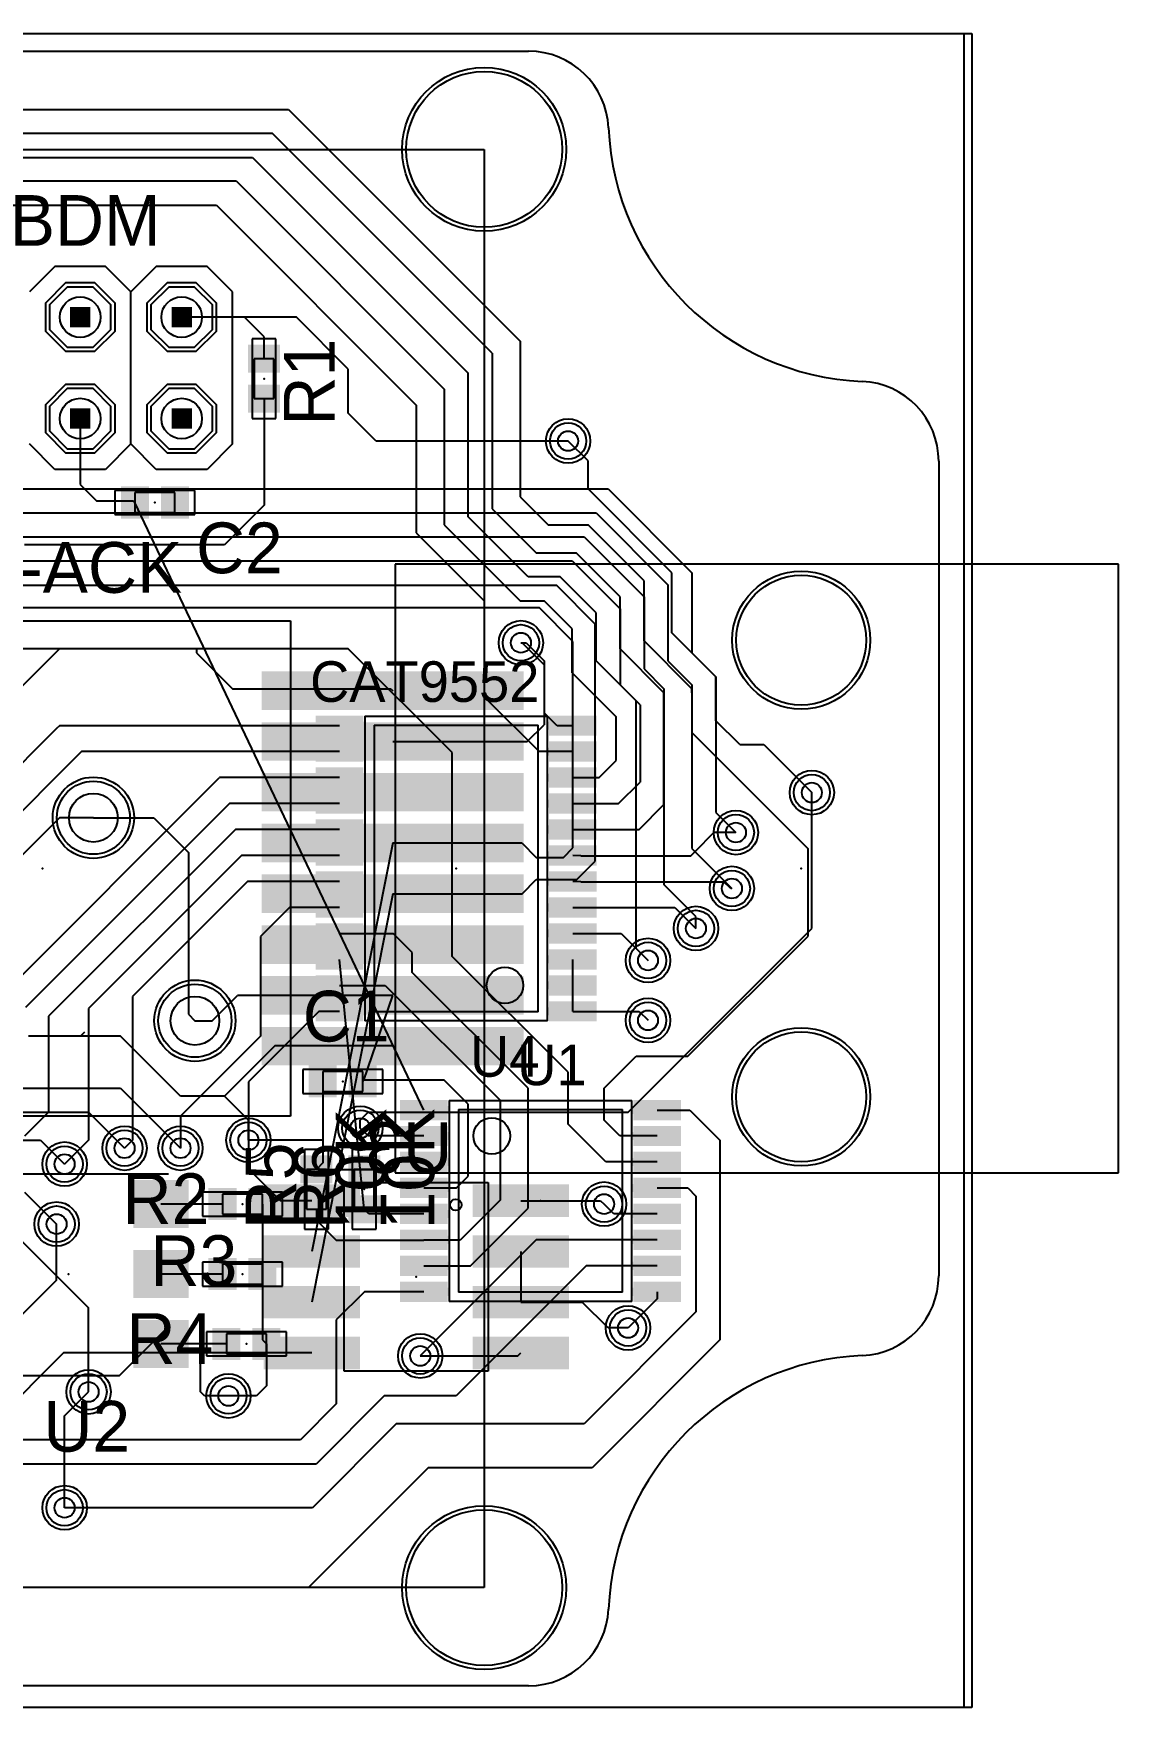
# Model space of a CAD drawing. Extents: x -32.4 to 32.4, y -21 to 20.9.
# Drawn here: x 5.22 to 32.38, y -21 to 20.9 of the extents above; entities that cross this region are included whole.
import ezdxf
from ezdxf.enums import TextEntityAlignment as Align

# ---------------------------------------------------------------- set-up
doc = ezdxf.new("R2010")
doc.units = 0
for name, color, linetype in [('1', 22, 'CONTINUOUS'), ('16', 175, 'CONTINUOUS'), ('17', 82, 'CONTINUOUS'), ('18', 82, 'CONTINUOUS'), ('19', 53, 'CONTINUOUS'), ('20', 7, 'CONTINUOUS'), ('21', 253, 'CONTINUOUS'), ('22', 253, 'CONTINUOUS'), ('23', 7, 'CONTINUOUS'), ('24', 7, 'CONTINUOUS'), ('25', 253, 'CONTINUOUS'), ('26', 253, 'CONTINUOUS'), ('27', 253, 'CONTINUOUS'), ('29', 7, 'CONTINUOUS'), ('30', 253, 'CONTINUOUS'), ('31', 253, 'CONTINUOUS'), ('32', 253, 'CONTINUOUS'), ('39', 22, 'CONTINUOUS'), ('40', 175, 'CONTINUOUS'), ('44', 253, 'CONTINUOUS'), ('51', 253, 'CONTINUOUS'), ('52', 253, 'CONTINUOUS')]:
    doc.layers.add(name, color=color, linetype=linetype)

# ---------------------------------------------------------------- blocks, each defined once
blk = doc.blocks.new('RECT')
blk.add_solid([(-0.5, -0.5), (0.5, -0.5), (-0.5, 0.5), (0.5, 0.5)])
blk = doc.blocks.new('OCTAGONP')
blk.add_lwpolyline([(-0.5, -0.2071), (-0.5, 0.2071), (-0.2071, 0.5), (0.2071, 0.5), (0.5, 0.2071), (0.5, -0.2071), (0.2071, -0.5), (-0.2071, -0.5)], close=True)
blk = doc.blocks.new('ROUNDP')
blk.add_circle((0, 0), 0.5)
blk = doc.blocks.new('ROUNDV')
blk.add_circle((0, 0), 0.5)

msp = doc.modelspace()

# ---------------------------------------------------------------- linework, layer by layer
at = {"layer": '1'}
for p, q in [((-28.3, 20.9), (28.7, 20.9)), ((28.7, 20.9), (28.7, -21)), ((-5.8, 19), (11.6, 19)), ((11.6, 19), (17.4, 13.2)), ((11.2, 18.4), (-5.3, 18.4)), ((16.7, 12.9), (11.2, 18.4)), ((-5.1, 17.8), (10.7, 17.8)), ((10.7, 17.8), (16.1, 12.4)), ((-4.79, 17.21), (10.29, 17.21)), ((10.29, 17.21), (15.5, 12)), ((-4.4, 16.6), (9.8, 16.6)), ((9.8, 16.6), (14.8, 11.6)), ((10.5, 13.8), (8.93, 13.8)), ((10.99, 13.31), (10.5, 13.8)), ((10.99, 12.76), (10.99, 13.31)), ((17.4, 13.2), (17.4, 9.3)), ((16.7, 12.9), (16.7, 9)), ((16.1, 8.8), (16.1, 12.4)), ((10.99, 11.76), (10.99, 9.09)), ((15.5, 12), (15.5, 8.6)), ((14.8, 11.6), (14.8, 8.4)), ((6.39, 11.26), (6.39, 9.61)), ((19.1, 10.2), (18.6, 10.7)), ((19.1, 9.5), (19.1, 10.2)), ((6.39, 9.61), (6.8, 9.2)), ((17.4, 9.3), (18.1, 8.6)), ((21.2, 7.4), (19.1, 9.5)), ((6.8, 9.2), (7.72, 9.2)), ((7.72, 9.2), (7.76, 9.16)), ((10.99, 9.09), (10, 8.1)), ((17.6, 7.3), (16.1, 8.8)), ((16.7, 9), (17.8, 7.9)), ((14.8, 8.4), (16.5, 6.7)), ((15.5, 8.6), (17.4, 6.7)), ((18.1, 8.6), (19.1, 8.6)), ((20.5, 7.2), (19.1, 8.6)), ((10, 8.1), (5, 8.1)), ((17.8, 7.9), (18.8, 7.9)), ((19.9, 6.8), (18.8, 7.9)), ((18.4, 7.3), (17.6, 7.3)), ((19.3, 6.4), (18.4, 7.3)), ((20.5, 5.7), (20.5, 7.2)), ((21.2, 5.9), (21.2, 7.4)), ((19.9, 5.5), (19.9, 6.8)), ((16.5, 6.7), (16.5, 4.3)), ((17.4, 6.7), (18, 6.7)), ((18.7, 6), (18, 6.7)), ((19.3, 5.2), (19.3, 6.4)), ((18.7, 4.9), (18.7, 6)), ((22.3, 4.8), (21.2, 5.9)), ((5.87, 5.5), (4.18, 3.81)), ((13.1, 5.5), (5.87, 5.5)), ((15.7, 2.9), (13.1, 5.5)), ((17.42, 5.65), (17.45, 5.65)), ((17.45, 5.65), (18, 5.1)), ((21, 4.4), (19.9, 5.5)), ((21.7, 4.5), (20.5, 5.7)), ((18, 5.1), (18, 3.9)), ((20.4, 4.1), (19.3, 5.2)), ((18.7, 4.9), (19.8, 3.8)), ((22.3, 3.7), (22.3, 4.8)), ((16.5, 4.3), (17.875, 2.925)), ((21, 1.6), (21, 4.4)), ((21.7, 4.4), (21.7, 4.5)), ((21.7, 4.4), (21.7, 3.4)), ((18.325, 3.575), (18, 3.9)), ((19.8, 2.7), (19.8, 3.8)), ((20.4, 4.1), (20.4, 2.16)), ((5.8, 3.5), (3.2, 0.9)), ((5.875, 3.575), (5.8, 3.5)), ((12.8822, 3.575), (5.875, 3.575)), ((18.7178, 3.575), (18.325, 3.575)), ((21.7, 3.4), (24.6, 0.5)), ((22.9, 3.1), (22.3, 3.7)), ((22.9, 3.1), (23.5, 3.1)), ((23.5, 3.1), (24.7, 1.9)), ((6.425, 2.925), (3.8, 0.3)), ((12.8822, 2.925), (6.425, 2.925)), ((15.7, -2.2), (15.7, 2.9)), ((18.7178, 2.925), (17.875, 2.925)), ((19.375, 2.275), (19.8, 2.7)), ((4.4, -3.2), (9.87, 2.27)), ((9.875, 2.275), (9.87, 2.27)), ((12.8822, 2.275), (9.875, 2.275)), ((18.7178, 2.275), (19.375, 2.275)), ((19.865, 1.625), (20.4, 2.16)), ((10.125, 1.625), (5.02, -3.48)), ((12.8822, 1.625), (10.125, 1.625)), ((18.7178, 1.625), (19.865, 1.625)), ((20.375, 0.975), (21, 1.6)), ((10.275, 0.975), (5.6, -3.7)), ((12.8822, 0.975), (10.275, 0.975)), ((18.7178, 0.975), (20.375, 0.975)), ((22.25, 0.9), (21.77, 0.42)), ((22.8, 0.9), (22.25, 0.9)), ((21.67, 0.32), (21.77, 0.42)), ((24.6, 0.5), (24.6, -1.7)), ((10.425, 0.325), (6.6, -3.5)), ((12.8822, 0.325), (10.425, 0.325)), ((18.9228, 0.32), (21.67, 0.32)), ((10.575, -0.325), (7.7, -3.2)), ((12.8822, -0.325), (10.575, -0.325)), ((18.9228, -0.33), (22.53, -0.33)), ((22.67, -0.5), (22.5, -0.33)), ((22.53, -0.33), (22.7, -0.5)), ((22.7, -0.5), (22.67, -0.5)), ((11.625, -0.975), (10.9, -1.7)), ((12.8822, -0.975), (11.625, -0.975)), ((18.7178, -0.975), (21.275, -0.975)), ((21.275, -0.975), (21.8, -1.5)), ((12.8822, -1.625), (14.225, -1.625)), ((14.7, -2.1), (14.225, -1.625)), ((18.7178, -1.625), (19.925, -1.625)), ((19.925, -1.625), (20.025, -1.725)), ((10.9, -1.7), (10.9, -4.2)), ((20.025, -1.725), (20.6, -2.3)), ((21.6, -4.7), (24.6, -1.7)), ((14.7, -2.6), (14.7, -2.1)), ((18.6, -5.1), (15.7, -2.2)), ((18.7178, -2.925), (18.7178, -2.275)), ((12.8822, -2.925), (14.025, -2.925)), ((14.025, -2.925), (16.9, -5.8)), ((17.6, -5.5), (14.7, -2.6)), ((18.7178, -3.575), (18.7178, -2.925)), ((7.7, -3.2), (7.7, -5.2)), ((5.6, -3.7), (5.6, -6.1)), ((6.6, -3.5), (6.6, -6.8)), ((12.365, -3.575), (10.6, -5.34)), ((12.8822, -3.575), (12.365, -3.575)), ((18.7178, -3.575), (20.375, -3.575)), ((20.375, -3.575), (20.6, -3.8)), ((10.9, -4.2), (8.9, -6.2)), ((19.5, -5.5), (20.3, -4.7)), ((20.3, -4.7), (21.6, -4.7)), ((7.7, -5.2), (7.7, -6.5)), ((10.6, -5.34), (10.6, -6.8)), ((12.46, -5.33), (12.46, -6.8)), ((13.49, -5.3), (13.46, -5.33)), ((15.5, -5.3), (13.49, -5.3)), ((16.1, -5.9), (15.5, -5.3)), ((18.6, -6.4), (18.6, -5.1)), ((16.9, -5.8), (16.9, -8.3)), ((17.6, -8.5), (17.6, -5.5)), ((19.5, -6.3), (19.5, -5.5)), ((5.6, -6.1), (5, -6.7)), ((8.9, -6.2), (8.9, -7)), ((16.1, -7.7), (16.1, -5.9)), ((20.8278, -6.045), (21.645, -6.045)), ((21.645, -6.045), (22.4, -6.8)), ((7.7, -6.5), (7.7, -6.8)), ((13.595, -6.695), (13.4, -6.5)), ((14.9922, -6.695), (13.595, -6.695)), ((19.545, -7.345), (18.6, -6.4)), ((19.895, -6.695), (19.5, -6.3)), ((20.8278, -6.695), (19.895, -6.695)), ((6.6, -6.8), (6, -7.4)), ((7.7, -6.8), (7.5, -7)), ((12.46, -6.8), (10.6, -6.8)), ((12.46, -6.8), (12.46, -7.37)), ((22.4, -6.8), (22.4, -11.8)), ((12.46, -7.37), (12.3, -7.53)), ((12.3, -7.53), (13.5, -7.53)), ((13.51, -7.54), (13.5, -7.53)), ((14.02, -7.54), (13.51, -7.54)), ((14.215, -7.345), (14.02, -7.54)), ((14.9922, -7.345), (14.215, -7.345)), ((20.8278, -7.345), (19.545, -7.345)), ((15.805, -7.995), (16.1, -7.7)), ((5, -8.1), (5.8, -8.9)), ((14.9922, -7.995), (15.805, -7.995)), ((16.9, -8.3), (15.905, -9.295)), ((20.8278, -7.995), (21.595, -7.995)), ((21.595, -7.995), (21.8, -8.2)), ((21.8, -8.2), (21.8, -11.1)), ((4, -8.4), (6.6, -11)), ((9.95, -8.4), (8.41, -8.4)), ((10.95, -8.4), (10.95, -10.15)), ((12.3, -8.53), (12.3, -8.8)), ((13.615, -8.645), (13.5, -8.53)), ((14.9922, -8.645), (13.615, -8.645)), ((16.155, -9.945), (17.6, -8.5)), ((19.745, -8.645), (19.5, -8.4)), ((20.8278, -8.645), (19.745, -8.645)), ((12.3, -8.8), (12.8, -9.3)), ((12.8, -9.3), (14.9872, -9.3)), ((17.805, -9.295), (14.9, -12.2)), ((14.9872, -9.3), (14.9922, -9.295)), ((14.9922, -9.295), (15.905, -9.295)), ((20.8278, -9.295), (17.805, -9.295)), ((14.9922, -9.945), (16.155, -9.945)), ((19.055, -9.945), (15.8, -13.2)), ((20.8278, -9.945), (19.055, -9.945)), ((9.95, -10.15), (8.41, -10.15)), ((10.95, -10.15), (10.95, -11.8)), ((13.505, -10.595), (12.8, -11.3)), ((14.9922, -10.595), (13.505, -10.595)), ((20.8278, -10.7722), (20.1, -11.5)), ((20.8278, -10.595), (20.8278, -10.7722)), ((6.6, -13.1), (6.6, -11)), ((12.8, -11.3), (12.8, -13.4)), ((21.8, -11.1), (19, -13.9)), ((10.05, -11.9), (8.41, -11.9)), ((10.95, -11.8), (11.05, -11.9)), ((11.05, -11.9), (11.05, -12.95)), ((22.4, -11.8), (19.2, -15)), ((11.05, -12.95), (10.8, -13.2)), ((10.8, -13.2), (10.1, -13.2)), ((12.8, -13.4), (11.9, -14.3)), ((14, -13.2), (12.3, -14.9)), ((15.8, -13.2), (14, -13.2)), ((14.3, -13.9), (12.2, -16)), ((19, -13.9), (14.3, -13.9)), ((11.9, -14.3), (4.1, -14.3)), ((3.5, -14.9), (12.3, -14.9)), ((15.1, -15), (12.1, -18)), ((19.2, -15), (15.1, -15)), ((12.2, -16), (6, -16)), ((12.1, -18), (-10.5, -18)), ((28.7, -21), (-28.3, -21))]:
    msp.add_line(p, q, dxfattribs=at)
at = {"layer": '16'}
for p, q in [((-28.3, 20.9), (28.5, 20.9)), ((28.5, 20.9), (28.5, -21)), ((11.8, 13.8), (8.93, 13.8)), ((13.1, 12.5), (11.8, 13.8)), ((13.1, 11.4), (13.1, 12.5)), ((13.8, 10.7), (13.1, 11.4)), ((18.6, 10.7), (13.8, 10.7)), ((2.1, 9.5), (19.6, 9.5)), ((19.6, 9.5), (21.7, 7.4)), ((1.8, 8.9), (19.3, 8.9)), ((19.3, 8.9), (21.1, 7.1)), ((1.4, 8.3), (19, 8.3)), ((19, 8.3), (20.5, 6.8)), ((1.1, 7.7), (18.7, 7.7)), ((18.7, 7.7), (19.9, 6.5)), ((21.7, 7.4), (21.7, 5.4)), ((18.3157, 7.0794), (0.3206, 7.0794)), ((19.2794, 6.1157), (18.3157, 7.0794)), ((20.5, 6.8), (20.5, 5)), ((21.1, 7.1), (21.1, 5.2)), ((17.8843, 6.5206), (1.7206, 6.5206)), ((18.7206, 5.6843), (17.8843, 6.5206)), ((19.9, 6.5), (19.9, 4.6)), ((19.2794, 0.1843), (19.2794, 6.1157)), ((9.3, 5.5), (2.8, 5.5)), ((9.3, 5.5), (9.3, 5.4)), ((17.42, 5.65), (17.55, 5.65)), ((17.55, 5.65), (18, 5.2)), ((18.7206, 0.5157), (18.7206, 5.6843)), ((9.3, 5.4), (10.2, 4.5)), ((18, 5.2), (18, 3.6)), ((21.1, 5.2), (21.7, 4.6)), ((21.7, 5.4), (22.3, 4.8)), ((20.5, 5), (21, 4.5)), ((22.3, 4.8), (22.3, 1.4)), ((10.2, 4.5), (14.16, 4.5)), ((14.16, 4.5), (14.21, 4.45)), ((19.9, 4.6), (20.3, 4.2)), ((20.3, -2), (20.3, 4.2)), ((21, 4.5), (21, -0.4)), ((21.7, 4.6), (21.7, 0.5)), ((17.58, 3.18), (18, 3.6)), ((14.21, 3.18), (17.58, 3.18)), ((24.7, -1.5), (24.7, 1.9)), ((5.87, 1.27), (4.7, 0.1)), ((6.72, 1.27), (5.87, 1.27)), ((6.72, 1.27), (8.23, 1.27)), ((8.23, 1.27), (9.1, 0.4)), ((22.3, 1.4), (22.8, 0.9)), ((14.21, 0.64), (17.4394, 0.64)), ((17.4394, 0.64), (17.8, 0.2794)), ((18.4843, 0.2794), (18.7206, 0.5157)), ((21.7, 0.5), (22.7, -0.5)), ((9.1, 0.4), (9.1, -3.65)), ((17.8, 0.2794), (18.4843, 0.2794)), ((18.8157, -0.2794), (19.2794, 0.1843)), ((17.4494, -0.63), (17.8, -0.2794)), ((17.8, -0.2794), (18.8157, -0.2794)), ((21.8, -1.2), (21, -0.4)), ((14.21, -0.63), (17.4494, -0.63)), ((21.8, -1.5), (21.8, -1.2)), ((20.1, -6.1), (24.7, -1.5)), ((20.6, -2.3), (20.3, -2)), ((9.69, -3.81), (10.325, -3.175)), ((14.21, -3.175), (10.325, -3.175)), ((9.1, -3.65), (9.26, -3.81)), ((6.5, -4.1), (6.4, -4.2)), ((9.26, -3.81), (9.69, -3.81)), ((6.4, -4.2), (5.1, -4.2)), ((7.4, -4.2), (6.4, -4.2)), ((8.9, -5.7), (7.4, -4.2)), ((11.26, -4.44), (10, -5.7)), ((14.215, -4.44), (11.26, -4.44)), ((14.215, -4.44), (14.21, -4.445)), ((3.2, -5.5), (7.4, -5.5)), ((7.4, -5.5), (8.9, -7)), ((10, -5.7), (8.9, -5.7)), ((10.6, -6.3), (10, -5.7)), ((3.5, -6.1), (6.5, -6.1)), ((6.5, -6.1), (6.6, -6.1)), ((6.6, -6.1), (7.5, -7)), ((13.4, -6.3), (13.6, -6.1)), ((13.6, -6.1), (20.1, -6.1)), ((10.6, -6.8), (10.6, -6.3)), ((13.4, -6.5), (13.4, -6.3)), ((4.3, -6.8), (5.4, -6.8)), ((5.4, -6.8), (6, -7.4)), ((10.6, -6.8), (10.6, -7.515)), ((10.6, -7.515), (11.4, -8.315)), ((12.1838, -8.315), (11.4, -8.315)), ((17.4162, -8.315), (19.415, -8.315)), ((19.415, -8.315), (19.5, -8.4)), ((5.8, -10.3), (5.8, -8.9)), ((17.4162, -9.585), (17.4162, -10.855)), ((5.8, -10.3), (3.9, -12.2)), ((17.4162, -10.855), (18.955, -10.855)), ((19.6, -11.5), (18.955, -10.855)), ((20.1, -11.5), (19.6, -11.5)), ((5.975, -12.125), (2.2, -15.9)), ((9.4, -12.125), (5.975, -12.125)), ((12.1838, -12.125), (9.4, -12.125)), ((9.4, -13.1), (9.4, -12.125)), ((17.3412, -12.2), (17.4162, -12.125)), ((14.9, -12.2), (17.3412, -12.2)), ((6, -13.7), (6.6, -13.1)), ((9.5, -13.2), (9.4, -13.1)), ((10.1, -13.2), (9.5, -13.2)), ((6, -16), (6, -13.7)), ((28.5, -21), (-28.3, -21))]:
    msp.add_line(p, q, dxfattribs=at)
at = {"layer": '19'}
for p, q in [((-16.5, 18), (16.5, 18)), ((16.5, 18), (16.5, -18)), ((14.9922, -6.045), (7.76, 9.16)), ((14.21, 0.64), (12.1838, -9.585)), ((18.9228, 0.32), (18.7178, 0.325)), ((18.9228, -0.33), (18.7178, -0.325)), ((14.21, -0.63), (12.1838, -10.855)), ((13.5, -8.53), (12.8822, -2.275)), ((13.49, -5.3), (14.21, -3.175)), ((16.5, -18), (-16.5, -18))]:
    msp.add_line(p, q, dxfattribs=at)
at = {"layer": '20'}
for p, q in [((-17.6127, 20.455), (17.6127, 20.455)), ((27.875, 10.1927), (27.875, -10.1927)), ((17.6127, -20.455), (-17.6127, -20.455))]:
    msp.add_line(p, q, dxfattribs=at)
for centre, radius in [((16.5, 18), 1.95), ((24.435, 5.715), 1.625), ((24.435, -5.715), 1.625), ((16.5, -18), 1.95)]:
    msp.add_circle(centre, radius, dxfattribs=at)
for centre, radius, start, end in [((17.6127, 18.455), 2, 2.4226, 90), ((26.24, 18.82), 6.635, 182.4226, 267.5774), ((25.875, 10.1927), 2, 360, 87.5774), ((25.875, -10.1927), 2, 272.4226, 0), ((26.24, -18.82), 6.635, 92.4226, 177.5774), ((17.6127, -18.455), 2, 270, 357.5774)]:
    msp.add_arc(centre, radius, start, end, dxfattribs=at)
at = {"layer": '21'}
for p, q in [((5.755, 15.07), (5.12, 14.435)), ((7.025, 15.07), (5.755, 15.07)), ((7.66, 14.435), (7.025, 15.07)), ((8.295, 15.07), (7.66, 14.435)), ((9.565, 15.07), (8.295, 15.07)), ((10.2, 14.435), (9.565, 15.07)), ((7.66, 10.625), (7.66, 14.435)), ((10.2, 10.625), (10.2, 14.435)), ((5.755, 9.99), (5.12, 10.625)), ((7.66, 10.625), (7.025, 9.99)), ((8.295, 9.99), (7.66, 10.625)), ((10.2, 10.625), (9.565, 9.99)), ((7.025, 9.99), (5.755, 9.99)), ((9.565, 9.99), (8.295, 9.99)), ((-0.75, 6.2), (11.65, 6.2)), ((11.65, 6.2), (11.65, -6.2)), ((13.5172, 3.8146), (18.0828, 3.8146)), ((13.5172, 3.8146), (13.5172, -3.8146)), ((18.0828, -3.8146), (18.0828, 3.8146)), ((13.7458, 3.586), (17.8542, 3.586)), ((13.7458, 3.586), (13.7458, -3.586)), ((17.8542, -3.586), (17.8542, 3.586)), ((17.8542, -3.586), (13.7458, -3.586)), ((18.0828, -3.8146), (13.5172, -3.8146)), ((15.6272, -5.8054), (15.6272, -10.8346)), ((15.6272, -5.8054), (20.1928, -5.8054)), ((20.1928, -10.8346), (20.1928, -5.8054)), ((11.65, -6.2), (-0.75, -6.2)), ((15.8558, -6.034), (15.8558, -10.606)), ((15.8558, -6.034), (19.9642, -6.034)), ((19.9642, -10.606), (19.9642, -6.034)), ((8.6, -7.65), (3.6, -7.65)), ((20.1928, -10.8346), (15.6272, -10.8346)), ((19.9642, -10.606), (15.8558, -10.606)), ((7.37, -12.69), (8.64, -11.42)), ((3.56, -12.69), (7.37, -12.69))]:
    msp.add_line(p, q, dxfattribs=at)
for centre in [(17.0192, -2.9256), (16.6908, -6.6944)]:
    msp.add_circle(centre, 0.4572, dxfattribs=at)
at = {"layer": '22'}
for p, q in [((14.275, 7.62), (14.275, -7.62)), ((32.375, 7.62), (14.275, 7.62)), ((32.375, -7.62), (32.375, 7.62)), ((12.997, -7.858), (16.603, -7.858)), ((14.275, -7.62), (32.375, -7.62)), ((16.603, -12.582), (12.997, -12.582))]:
    msp.add_line(p, q, dxfattribs=at)
msp.add_circle((15.7906, -8.4166), 0.1436, dxfattribs=at)
at = {"layer": '23'}
for p in [(10.99, 12.26), (8.26, 9.16), (5.45, 0), (15.8, 0), (12.96, -5.33), (12.3, -8.03), (13.5, -8.03), (17.91, -8.32), (10.45, -8.4), (6.1, -10.15), (10.45, -10.15), (10.55, -11.9)]:
    msp.add_point(p, dxfattribs=at)
at = {"layer": '24'}
for p in [(24.435, 0), (14.8, -10.22)]:
    msp.add_point(p, dxfattribs=at)
at = {"layer": '29'}
for centre, radius in [((16.5, 18), 2.0516), ((24.435, 5.715), 1.7266), ((24.435, -5.715), 1.7266), ((16.5, -18), 2.0516)]:
    msp.add_circle(centre, radius, dxfattribs=at)
at = {"layer": '30'}
for centre, radius in [((16.5, 18), 2.0516), ((24.435, 5.715), 1.7266), ((24.435, -5.715), 1.7266), ((16.5, -18), 2.0516)]:
    msp.add_circle(centre, radius, dxfattribs=at)
at = {"layer": '39'}
for p, q in [((11.29, 13.26), (10.69, 13.26)), ((10.69, 13.26), (10.69, 11.26)), ((11.29, 11.26), (11.29, 13.26)), ((10.69, 11.26), (11.29, 11.26)), ((9.26, 9.46), (7.26, 9.46)), ((7.26, 9.46), (7.26, 8.86)), ((9.26, 8.86), (9.26, 9.46)), ((7.26, 8.86), (9.26, 8.86)), ((11.96, -5.03), (11.96, -5.63)), ((13.96, -5.03), (11.96, -5.03)), ((13.96, -5.63), (13.96, -5.03)), ((11.96, -5.63), (13.96, -5.63)), ((12.6, -7.03), (12, -7.03)), ((12, -7.03), (12, -9.03)), ((12.6, -9.03), (12.6, -7.03)), ((13.8, -7.03), (13.2, -7.03)), ((13.2, -7.03), (13.2, -9.03)), ((13.8, -9.03), (13.8, -7.03)), ((9.45, -8.1), (9.45, -8.7)), ((11.45, -8.1), (9.45, -8.1)), ((11.45, -8.7), (11.45, -8.1)), ((9.45, -8.7), (11.45, -8.7)), ((12, -9.03), (12.6, -9.03)), ((13.2, -9.03), (13.8, -9.03)), ((9.45, -9.85), (9.45, -10.45)), ((11.45, -9.85), (9.45, -9.85)), ((11.45, -10.45), (11.45, -9.85)), ((9.45, -10.45), (11.45, -10.45)), ((9.55, -11.6), (9.55, -12.2)), ((11.55, -11.6), (9.55, -11.6)), ((11.55, -12.2), (11.55, -11.6)), ((9.55, -12.2), (11.55, -12.2))]:
    msp.add_line(p, q, dxfattribs=at)
at = {"layer": '40'}
for p, q in [((32.375, 7.62), (14.275, 7.62)), ((14.275, 7.62), (14.275, -7.62)), ((32.375, -7.62), (32.375, 7.62)), ((14.275, -7.62), (32.375, -7.62))]:
    msp.add_line(p, q, dxfattribs=at)
at = {"layer": '44'}
for centre, radius in [((6.39, 13.8), 0.508), ((8.93, 13.8), 0.508), ((6.39, 11.26), 0.508), ((8.93, 11.26), 0.508), ((18.6, 10.7), 0.25), ((17.42, 5.65), 0.25), ((24.7, 1.9), 0.25), ((6.72, 1.27), 0.61), ((22.8, 0.9), 0.25), ((22.7, -0.5), 0.25), ((21.8, -1.5), 0.25), ((20.6, -2.3), 0.25), ((9.26, -3.81), 0.61), ((20.6, -3.8), 0.25), ((13.4, -6.5), 0.25), ((10.6, -6.8), 0.25), ((7.5, -7), 0.25), ((8.9, -7), 0.25), ((6, -7.4), 0.25), ((19.5, -8.4), 0.25), ((5.8, -8.9), 0.25), ((20.1, -11.5), 0.25), ((14.9, -12.2), 0.25), ((6.6, -13.1), 0.25), ((10.1, -13.2), 0.25), ((6, -16), 0.25)]:
    msp.add_circle(centre, radius, dxfattribs=at)
at = {"layer": '51'}
for p, q in [((11.24, 12.76), (10.74, 12.76)), ((10.74, 12.76), (10.74, 11.76)), ((11.24, 12.76), (11.19, 12.76)), ((11.24, 11.76), (11.24, 12.76)), ((10.74, 11.76), (11.24, 11.76)), ((8.76, 9.41), (7.76, 9.41)), ((7.76, 9.41), (7.76, 8.91)), ((8.76, 8.91), (8.76, 9.41)), ((7.76, 8.91), (8.76, 8.91)), ((8.76, 8.91), (8.76, 8.96)), ((12.46, -5.08), (12.46, -5.58)), ((13.46, -5.08), (12.46, -5.08)), ((12.46, -5.08), (12.46, -5.13)), ((13.46, -5.58), (13.46, -5.08)), ((12.46, -5.58), (13.46, -5.58)), ((12.55, -7.53), (12.05, -7.53)), ((12.05, -7.53), (12.05, -8.53)), ((12.55, -8.53), (12.55, -7.53)), ((13.75, -7.53), (13.25, -7.53)), ((13.25, -7.53), (13.25, -8.53)), ((13.75, -8.53), (13.75, -7.53)), ((9.95, -8.15), (9.95, -8.65)), ((10.95, -8.15), (9.95, -8.15)), ((9.95, -8.15), (9.95, -8.2)), ((10.95, -8.65), (10.95, -8.15)), ((9.95, -8.65), (10.95, -8.65)), ((12.05, -8.53), (12.55, -8.53)), ((12.05, -8.53), (12.1, -8.53)), ((13.25, -8.53), (13.75, -8.53)), ((13.25, -8.53), (13.3, -8.53)), ((9.95, -9.9), (9.95, -10.4)), ((10.95, -9.9), (9.95, -9.9)), ((9.95, -9.9), (9.95, -9.95)), ((10.95, -10.4), (10.95, -9.9)), ((9.95, -10.4), (10.95, -10.4)), ((10.05, -11.65), (10.05, -12.15)), ((11.05, -11.65), (10.05, -11.65)), ((10.05, -11.65), (10.05, -11.7)), ((11.05, -12.15), (11.05, -11.65)), ((10.05, -12.15), (11.05, -12.15))]:
    msp.add_line(p, q, dxfattribs=at)
at = {"layer": '52'}
for p, q in [((12.997, -12.582), (12.997, -7.858)), ((16.603, -7.858), (16.603, -12.582))]:
    msp.add_line(p, q, dxfattribs=at)

# ---------------------------------------------------------------- block references
at = {"layer": '1'}
for p, xscale, yscale, rotation in [((10.99, 12.76), 0.5, 0.6, 270), ((10.99, 11.76), 0.5, 0.6, 270), ((7.76, 9.16), 0.5, 0.6, 180), ((8.76, 9.16), 0.5, 0.6, 180), ((12.8822, 3.575), 0.3048, 0.9906, 90), ((18.7178, 3.575), 0.3048, 0.9906, 90), ((12.8822, 2.925), 0.3048, 0.9906, 90), ((18.7178, 2.925), 0.3048, 0.9906, 90), ((12.8822, 2.275), 0.3048, 0.9906, 90), ((18.7178, 2.275), 0.3048, 0.9906, 90), ((12.8822, 1.625), 0.3048, 0.9906, 90), ((18.7178, 1.625), 0.3048, 0.9906, 90), ((12.8822, 0.975), 0.3048, 0.9906, 90), ((18.7178, 0.975), 0.3048, 0.9906, 90), ((12.8822, 0.325), 0.3048, 0.9906, 90), ((18.7178, 0.325), 0.3048, 0.9906, 90), ((12.8822, -0.325), 0.3048, 0.9906, 90), ((18.7178, -0.325), 0.3048, 0.9906, 90), ((12.8822, -0.975), 0.3048, 0.9906, 90), ((18.7178, -0.975), 0.3048, 0.9906, 90), ((12.8822, -1.625), 0.3048, 0.9906, 90), ((18.7178, -1.625), 0.3048, 0.9906, 90), ((12.8822, -2.275), 0.3048, 0.9906, 90), ((18.7178, -2.275), 0.3048, 0.9906, 90), ((12.8822, -2.925), 0.3048, 0.9906, 90), ((18.7178, -2.925), 0.3048, 0.9906, 90), ((12.8822, -3.575), 0.3048, 0.9906, 90), ((18.7178, -3.575), 0.3048, 0.9906, 90), ((14.9922, -6.045), 0.3048, 0.9906, 270), ((20.8278, -6.045), 0.3048, 0.9906, 270), ((14.9922, -6.695), 0.3048, 0.9906, 270), ((20.8278, -6.695), 0.3048, 0.9906, 270), ((12.3, -7.53), 0.5, 0.6, 90), ((13.5, -7.53), 0.5, 0.6, 90), ((14.9922, -7.345), 0.3048, 0.9906, 270), ((20.8278, -7.345), 0.3048, 0.9906, 270), ((14.9922, -7.995), 0.3048, 0.9906, 270), ((20.8278, -7.995), 0.3048, 0.9906, 270), ((12.3, -8.53), 0.5, 0.6, 90), ((13.5, -8.53), 0.5, 0.6, 90), ((14.9922, -8.645), 0.3048, 0.9906, 270), ((20.8278, -8.645), 0.3048, 0.9906, 270), ((14.9922, -9.295), 0.3048, 0.9906, 270), ((20.8278, -9.295), 0.3048, 0.9906, 270), ((14.9922, -9.945), 0.3048, 0.9906, 270), ((20.8278, -9.945), 0.3048, 0.9906, 270), ((14.9922, -10.595), 0.3048, 0.9906, 270), ((20.8278, -10.595), 0.3048, 0.9906, 270)]:
    msp.add_blockref('RECT', p, dxfattribs=dict(at, xscale=xscale, yscale=yscale, rotation=rotation))
at = {"layer": '1', "xscale": 0.5, "yscale": 0.6}
for p in [(12.46, -5.33), (13.46, -5.33), (9.95, -8.4), (10.95, -8.4), (9.95, -10.15), (10.95, -10.15), (10.05, -11.9), (11.05, -11.9)]:
    msp.add_blockref('RECT', p, dxfattribs=at)
at = {"layer": '1', "xscale": 1.18, "rotation": 180}
for p in [(8.41, -8.4), (8.41, -10.15), (8.41, -11.9)]:
    msp.add_blockref('RECT', p, dxfattribs=at)
at = {"layer": '16'}
for p, xscale, yscale, rotation in [((14.21, 4.45), 6.35, 0.76, 180), ((14.21, 3.18), 6.35, 0.76, 180), ((14.21, 1.91), 6.35, 0.76, 180), ((14.21, 0.64), 6.35, 0.76, 180), ((14.21, -0.63), 6.35, 0.76, 180), ((14.21, -1.905), 6.35, 0.76, 180), ((14.21, -3.175), 6.35, 0.76, 180), ((14.21, -4.445), 6.35, 0.76, 180), ((12.1838, -8.315), 0.6096, 2.2098, 270), ((17.4162, -8.315), 0.6096, 2.2098, 270), ((12.1838, -9.585), 0.6096, 2.2098, 270), ((17.4162, -9.585), 0.6096, 2.2098, 270), ((12.1838, -10.855), 0.6096, 2.2098, 270), ((17.4162, -10.855), 0.6096, 2.2098, 270), ((12.1838, -12.125), 0.6096, 2.2098, 270), ((17.4162, -12.125), 0.6096, 2.2098, 270)]:
    msp.add_blockref('RECT', p, dxfattribs=dict(at, xscale=xscale, yscale=yscale, rotation=rotation))
at = {"layer": '17', "xscale": 1.524, "yscale": 1.524, "rotation": 180}
for p in [(6.39, 13.8), (6.39, 13.8), (8.93, 13.8), (8.93, 13.8), (6.39, 11.26), (6.39, 11.26), (8.93, 11.26), (8.93, 11.26)]:
    msp.add_blockref('OCTAGONP', p, dxfattribs=at)
at = {"layer": '17', "xscale": 1.83, "yscale": 1.83}
for p in [(6.72, 1.27), (6.72, 1.27), (9.26, -3.81), (9.26, -3.81)]:
    msp.add_blockref('ROUNDP', p, dxfattribs=at)
at = {"layer": '18', "xscale": 0.9064, "yscale": 0.9064}
for p in [(18.6, 10.7), (18.6, 10.7), (17.42, 5.65), (17.42, 5.65), (24.7, 1.9), (24.7, 1.9), (22.8, 0.9), (22.8, 0.9), (22.7, -0.5), (22.7, -0.5), (21.8, -1.5), (21.8, -1.5), (20.6, -2.3), (20.6, -2.3), (20.6, -3.8), (20.6, -3.8), (13.4, -6.5), (13.4, -6.5), (7.5, -7), (7.5, -7), (8.9, -7), (8.9, -7), (10.6, -6.8), (10.6, -6.8), (6, -7.4), (6, -7.4), (19.5, -8.4), (19.5, -8.4), (5.8, -8.9), (5.8, -8.9), (20.1, -11.5), (20.1, -11.5), (14.9, -12.2), (14.9, -12.2), (6.6, -13.1), (6.6, -13.1), (10.1, -13.2), (10.1, -13.2), (6, -16), (6, -16)]:
    msp.add_blockref('ROUNDV', p, dxfattribs=at)
at = {"layer": '29'}
for name, p, xscale, yscale, rotation in [('OCTAGONP', (6.39, 13.8), 1.7272, 1.7272, 180), ('OCTAGONP', (8.93, 13.8), 1.7272, 1.7272, 180), ('RECT', (10.99, 12.76), 0.7032, 0.8032, 270), ('OCTAGONP', (6.39, 11.26), 1.7272, 1.7272, 180), ('OCTAGONP', (8.93, 11.26), 1.7272, 1.7272, 180), ('RECT', (10.99, 11.76), 0.7032, 0.8032, 270), ('RECT', (7.76, 9.16), 0.7032, 0.8032, 180), ('RECT', (8.76, 9.16), 0.7032, 0.8032, 180), ('RECT', (12.8822, 3.575), 0.508, 1.1938, 90), ('RECT', (18.7178, 3.575), 0.508, 1.1938, 90), ('RECT', (12.8822, 2.925), 0.508, 1.1938, 90), ('RECT', (18.7178, 2.925), 0.508, 1.1938, 90), ('RECT', (12.8822, 2.275), 0.508, 1.1938, 90), ('RECT', (18.7178, 2.275), 0.508, 1.1938, 90), ('RECT', (12.8822, 1.625), 0.508, 1.1938, 90), ('RECT', (18.7178, 1.625), 0.508, 1.1938, 90), ('RECT', (12.8822, 0.975), 0.508, 1.1938, 90), ('RECT', (18.7178, 0.975), 0.508, 1.1938, 90), ('RECT', (12.8822, 0.325), 0.508, 1.1938, 90), ('RECT', (18.7178, 0.325), 0.508, 1.1938, 90), ('RECT', (12.8822, -0.325), 0.508, 1.1938, 90), ('RECT', (18.7178, -0.325), 0.508, 1.1938, 90), ('RECT', (12.8822, -0.975), 0.508, 1.1938, 90), ('RECT', (18.7178, -0.975), 0.508, 1.1938, 90), ('RECT', (12.8822, -1.625), 0.508, 1.1938, 90), ('RECT', (18.7178, -1.625), 0.508, 1.1938, 90), ('RECT', (12.8822, -2.275), 0.508, 1.1938, 90), ('RECT', (18.7178, -2.275), 0.508, 1.1938, 90), ('RECT', (12.8822, -2.925), 0.508, 1.1938, 90), ('RECT', (18.7178, -2.925), 0.508, 1.1938, 90), ('RECT', (12.8822, -3.575), 0.508, 1.1938, 90), ('RECT', (18.7178, -3.575), 0.508, 1.1938, 90), ('RECT', (14.9922, -6.045), 0.508, 1.1938, 270), ('RECT', (20.8278, -6.045), 0.508, 1.1938, 270), ('RECT', (14.9922, -6.695), 0.508, 1.1938, 270), ('RECT', (20.8278, -6.695), 0.508, 1.1938, 270), ('RECT', (14.9922, -7.345), 0.508, 1.1938, 270), ('RECT', (20.8278, -7.345), 0.508, 1.1938, 270), ('RECT', (12.3, -7.53), 0.7032, 0.8032, 90), ('RECT', (13.5, -7.53), 0.7032, 0.8032, 90), ('RECT', (8.41, -8.4), 1.3832, 1.2032, 180), ('RECT', (14.9922, -7.995), 0.508, 1.1938, 270), ('RECT', (20.8278, -7.995), 0.508, 1.1938, 270), ('RECT', (12.3, -8.53), 0.7032, 0.8032, 90), ('RECT', (13.5, -8.53), 0.7032, 0.8032, 90), ('RECT', (14.9922, -8.645), 0.508, 1.1938, 270), ('RECT', (20.8278, -8.645), 0.508, 1.1938, 270), ('RECT', (14.9922, -9.295), 0.508, 1.1938, 270), ('RECT', (20.8278, -9.295), 0.508, 1.1938, 270), ('RECT', (8.41, -10.15), 1.3832, 1.2032, 180), ('RECT', (14.9922, -9.945), 0.508, 1.1938, 270), ('RECT', (20.8278, -9.945), 0.508, 1.1938, 270), ('RECT', (14.9922, -10.595), 0.508, 1.1938, 270), ('RECT', (20.8278, -10.595), 0.508, 1.1938, 270), ('RECT', (8.41, -11.9), 1.3832, 1.2032, 180)]:
    msp.add_blockref(name, p, dxfattribs=dict(at, xscale=xscale, yscale=yscale, rotation=rotation))
for name, p, xscale, yscale in [('ROUNDV', (18.6, 10.7), 1.1096, 1.1096), ('ROUNDV', (17.42, 5.65), 1.1096, 1.1096), ('ROUNDP', (6.72, 1.27), 2.0332, 2.0332), ('ROUNDV', (24.7, 1.9), 1.1096, 1.1096), ('ROUNDV', (22.8, 0.9), 1.1096, 1.1096), ('ROUNDV', (22.7, -0.5), 1.1096, 1.1096), ('ROUNDV', (21.8, -1.5), 1.1096, 1.1096), ('ROUNDV', (20.6, -2.3), 1.1096, 1.1096), ('ROUNDP', (9.26, -3.81), 2.0332, 2.0332), ('ROUNDV', (20.6, -3.8), 1.1096, 1.1096), ('RECT', (12.46, -5.33), 0.7032, 0.8032), ('RECT', (13.46, -5.33), 0.7032, 0.8032), ('ROUNDV', (10.6, -6.8), 1.1096, 1.1096), ('ROUNDV', (13.4, -6.5), 1.1096, 1.1096), ('ROUNDV', (7.5, -7), 1.1096, 1.1096), ('ROUNDV', (8.9, -7), 1.1096, 1.1096), ('ROUNDV', (6, -7.4), 1.1096, 1.1096), ('ROUNDV', (19.5, -8.4), 1.1096, 1.1096), ('ROUNDV', (5.8, -8.9), 1.1096, 1.1096), ('RECT', (9.95, -8.4), 0.7032, 0.8032), ('RECT', (10.95, -8.4), 0.7032, 0.8032), ('RECT', (9.95, -10.15), 0.7032, 0.8032), ('RECT', (10.95, -10.15), 0.7032, 0.8032), ('ROUNDV', (20.1, -11.5), 1.1096, 1.1096), ('RECT', (10.05, -11.9), 0.7032, 0.8032), ('RECT', (11.05, -11.9), 0.7032, 0.8032), ('ROUNDV', (14.9, -12.2), 1.1096, 1.1096), ('ROUNDV', (6.6, -13.1), 1.1096, 1.1096), ('ROUNDV', (10.1, -13.2), 1.1096, 1.1096), ('ROUNDV', (6, -16), 1.1096, 1.1096)]:
    msp.add_blockref(name, p, dxfattribs=dict(at, xscale=xscale, yscale=yscale))
at = {"layer": '30'}
for name, p, xscale, yscale, rotation in [('OCTAGONP', (6.39, 13.8), 1.7272, 1.7272, 180), ('OCTAGONP', (8.93, 13.8), 1.7272, 1.7272, 180), ('OCTAGONP', (6.39, 11.26), 1.7272, 1.7272, 180), ('OCTAGONP', (8.93, 11.26), 1.7272, 1.7272, 180), ('RECT', (14.21, 4.45), 6.5532, 0.9632, 180), ('RECT', (14.21, 3.18), 6.5532, 0.9632, 180), ('RECT', (14.21, 1.91), 6.5532, 0.9632, 180), ('RECT', (14.21, 0.64), 6.5532, 0.9632, 180), ('RECT', (14.21, -0.63), 6.5532, 0.9632, 180), ('RECT', (14.21, -1.905), 6.5532, 0.9632, 180), ('RECT', (14.21, -3.175), 6.5532, 0.9632, 180), ('RECT', (14.21, -4.445), 6.5532, 0.9632, 180), ('RECT', (12.1838, -8.315), 0.8128, 2.413, 270), ('RECT', (17.4162, -8.315), 0.8128, 2.413, 270), ('RECT', (12.1838, -9.585), 0.8128, 2.413, 270), ('RECT', (17.4162, -9.585), 0.8128, 2.413, 270), ('RECT', (12.1838, -10.855), 0.8128, 2.413, 270), ('RECT', (17.4162, -10.855), 0.8128, 2.413, 270), ('RECT', (12.1838, -12.125), 0.8128, 2.413, 270), ('RECT', (17.4162, -12.125), 0.8128, 2.413, 270)]:
    msp.add_blockref(name, p, dxfattribs=dict(at, xscale=xscale, yscale=yscale, rotation=rotation))
for name, p, xscale, yscale in [('ROUNDV', (18.6, 10.7), 1.1096, 1.1096), ('ROUNDV', (17.42, 5.65), 1.1096, 1.1096), ('ROUNDP', (6.72, 1.27), 2.0332, 2.0332), ('ROUNDV', (24.7, 1.9), 1.1096, 1.1096), ('ROUNDV', (22.8, 0.9), 1.1096, 1.1096), ('ROUNDV', (22.7, -0.5), 1.1096, 1.1096), ('ROUNDV', (21.8, -1.5), 1.1096, 1.1096), ('ROUNDV', (20.6, -2.3), 1.1096, 1.1096), ('ROUNDP', (9.26, -3.81), 2.0332, 2.0332), ('ROUNDV', (20.6, -3.8), 1.1096, 1.1096), ('ROUNDV', (10.6, -6.8), 1.1096, 1.1096), ('ROUNDV', (13.4, -6.5), 1.1096, 1.1096), ('ROUNDV', (7.5, -7), 1.1096, 1.1096), ('ROUNDV', (8.9, -7), 1.1096, 1.1096), ('ROUNDV', (6, -7.4), 1.1096, 1.1096), ('ROUNDV', (19.5, -8.4), 1.1096, 1.1096), ('ROUNDV', (5.8, -8.9), 1.1096, 1.1096), ('ROUNDV', (20.1, -11.5), 1.1096, 1.1096), ('ROUNDV', (14.9, -12.2), 1.1096, 1.1096), ('ROUNDV', (6.6, -13.1), 1.1096, 1.1096), ('ROUNDV', (10.1, -13.2), 1.1096, 1.1096), ('ROUNDV', (6, -16), 1.1096, 1.1096)]:
    msp.add_blockref(name, p, dxfattribs=dict(at, xscale=xscale, yscale=yscale))
at = {"layer": '31'}
for p, xscale, yscale, rotation in [((10.99, 12.76), 0.5, 0.6, 270), ((10.99, 11.76), 0.5, 0.6, 270), ((7.76, 9.16), 0.5, 0.6, 180), ((8.76, 9.16), 0.5, 0.6, 180), ((12.8822, 3.575), 0.3048, 0.9906, 90), ((18.7178, 3.575), 0.3048, 0.9906, 90), ((12.8822, 2.925), 0.3048, 0.9906, 90), ((18.7178, 2.925), 0.3048, 0.9906, 90), ((12.8822, 2.275), 0.3048, 0.9906, 90), ((18.7178, 2.275), 0.3048, 0.9906, 90), ((12.8822, 1.625), 0.3048, 0.9906, 90), ((18.7178, 1.625), 0.3048, 0.9906, 90), ((12.8822, 0.975), 0.3048, 0.9906, 90), ((18.7178, 0.975), 0.3048, 0.9906, 90), ((12.8822, 0.325), 0.3048, 0.9906, 90), ((18.7178, 0.325), 0.3048, 0.9906, 90), ((12.8822, -0.325), 0.3048, 0.9906, 90), ((18.7178, -0.325), 0.3048, 0.9906, 90), ((12.8822, -0.975), 0.3048, 0.9906, 90), ((18.7178, -0.975), 0.3048, 0.9906, 90), ((12.8822, -1.625), 0.3048, 0.9906, 90), ((18.7178, -1.625), 0.3048, 0.9906, 90), ((12.8822, -2.275), 0.3048, 0.9906, 90), ((18.7178, -2.275), 0.3048, 0.9906, 90), ((12.8822, -2.925), 0.3048, 0.9906, 90), ((18.7178, -2.925), 0.3048, 0.9906, 90), ((12.8822, -3.575), 0.3048, 0.9906, 90), ((18.7178, -3.575), 0.3048, 0.9906, 90), ((14.9922, -6.045), 0.3048, 0.9906, 270), ((20.8278, -6.045), 0.3048, 0.9906, 270), ((14.9922, -6.695), 0.3048, 0.9906, 270), ((20.8278, -6.695), 0.3048, 0.9906, 270), ((12.3, -7.53), 0.5, 0.6, 90), ((13.5, -7.53), 0.5, 0.6, 90), ((14.9922, -7.345), 0.3048, 0.9906, 270), ((20.8278, -7.345), 0.3048, 0.9906, 270), ((14.9922, -7.995), 0.3048, 0.9906, 270), ((20.8278, -7.995), 0.3048, 0.9906, 270), ((12.3, -8.53), 0.5, 0.6, 90), ((13.5, -8.53), 0.5, 0.6, 90), ((14.9922, -8.645), 0.3048, 0.9906, 270), ((20.8278, -8.645), 0.3048, 0.9906, 270), ((14.9922, -9.295), 0.3048, 0.9906, 270), ((20.8278, -9.295), 0.3048, 0.9906, 270), ((14.9922, -9.945), 0.3048, 0.9906, 270), ((20.8278, -9.945), 0.3048, 0.9906, 270), ((14.9922, -10.595), 0.3048, 0.9906, 270), ((20.8278, -10.595), 0.3048, 0.9906, 270)]:
    msp.add_blockref('RECT', p, dxfattribs=dict(at, xscale=xscale, yscale=yscale, rotation=rotation))
at = {"layer": '31', "xscale": 0.5, "yscale": 0.6}
for p in [(12.46, -5.33), (13.46, -5.33), (9.95, -8.4), (10.95, -8.4), (9.95, -10.15), (10.95, -10.15), (10.05, -11.9), (11.05, -11.9)]:
    msp.add_blockref('RECT', p, dxfattribs=at)
at = {"layer": '31', "xscale": 1.18, "rotation": 180}
for p in [(8.41, -8.4), (8.41, -10.15), (8.41, -11.9)]:
    msp.add_blockref('RECT', p, dxfattribs=at)
at = {"layer": '32'}
for p, xscale, yscale, rotation in [((14.21, 4.45), 6.35, 0.76, 180), ((14.21, 3.18), 6.35, 0.76, 180), ((14.21, 1.91), 6.35, 0.76, 180), ((14.21, 0.64), 6.35, 0.76, 180), ((14.21, -0.63), 6.35, 0.76, 180), ((14.21, -1.905), 6.35, 0.76, 180), ((14.21, -3.175), 6.35, 0.76, 180), ((14.21, -4.445), 6.35, 0.76, 180), ((12.1838, -8.315), 0.6096, 2.2098, 270), ((17.4162, -8.315), 0.6096, 2.2098, 270), ((12.1838, -9.585), 0.6096, 2.2098, 270), ((17.4162, -9.585), 0.6096, 2.2098, 270), ((12.1838, -10.855), 0.6096, 2.2098, 270), ((17.4162, -10.855), 0.6096, 2.2098, 270), ((12.1838, -12.125), 0.6096, 2.2098, 270), ((17.4162, -12.125), 0.6096, 2.2098, 270)]:
    msp.add_blockref('RECT', p, dxfattribs=dict(at, xscale=xscale, yscale=yscale, rotation=rotation))
at = {"layer": '51'}
for p, xscale, yscale, rotation in [((6.39, 13.8), 0.508, 0.508, 180), ((8.93, 13.8), 0.508, 0.508, 180), ((6.39, 11.26), 0.508, 0.508, 180), ((8.93, 11.26), 0.508, 0.508, 180), ((13.0981, 3.575), 0.2032, 0.8382, 90), ((18.5019, 3.575), 0.2032, 0.8382, 90), ((13.0981, 2.925), 0.2032, 0.8382, 90), ((18.5019, 2.925), 0.2032, 0.8382, 90), ((13.0981, 2.275), 0.2032, 0.8382, 90), ((18.5019, 2.275), 0.2032, 0.8382, 90), ((13.0981, 1.625), 0.2032, 0.8382, 90), ((18.5019, 1.625), 0.2032, 0.8382, 90), ((13.0981, 0.975), 0.2032, 0.8382, 90), ((18.5019, 0.975), 0.2032, 0.8382, 90), ((13.0981, 0.325), 0.2032, 0.8382, 90), ((18.5019, 0.325), 0.2032, 0.8382, 90), ((13.0981, -0.325), 0.2032, 0.8382, 90), ((18.5019, -0.325), 0.2032, 0.8382, 90), ((13.0981, -0.975), 0.2032, 0.8382, 90), ((18.5019, -0.975), 0.2032, 0.8382, 90), ((13.0981, -1.625), 0.2032, 0.8382, 90), ((18.5019, -1.625), 0.2032, 0.8382, 90), ((13.0981, -2.275), 0.2032, 0.8382, 90), ((18.5019, -2.275), 0.2032, 0.8382, 90), ((13.0981, -2.925), 0.2032, 0.8382, 90), ((18.5019, -2.925), 0.2032, 0.8382, 90), ((13.0981, -3.575), 0.2032, 0.8382, 90), ((18.5019, -3.575), 0.2032, 0.8382, 90), ((15.2081, -6.045), 0.2032, 0.8382, 270), ((20.6119, -6.045), 0.2032, 0.8382, 270), ((15.2081, -6.695), 0.2032, 0.8382, 270), ((20.6119, -6.695), 0.2032, 0.8382, 270), ((15.2081, -7.345), 0.2032, 0.8382, 270), ((20.6119, -7.345), 0.2032, 0.8382, 270), ((15.2081, -7.995), 0.2032, 0.8382, 270), ((20.6119, -7.995), 0.2032, 0.8382, 270), ((15.2081, -8.645), 0.2032, 0.8382, 270), ((20.6119, -8.645), 0.2032, 0.8382, 270), ((15.2081, -9.295), 0.2032, 0.8382, 270), ((20.6119, -9.295), 0.2032, 0.8382, 270), ((15.2081, -9.945), 0.2032, 0.8382, 270), ((20.6119, -9.945), 0.2032, 0.8382, 270), ((15.2081, -10.595), 0.2032, 0.8382, 270), ((20.6119, -10.595), 0.2032, 0.8382, 270)]:
    msp.add_blockref('RECT', p, dxfattribs=dict(at, xscale=xscale, yscale=yscale, rotation=rotation))
at = {"layer": '52', "xscale": 0.3556, "yscale": 1.016, "rotation": 270}
for p in [(12.4378, -8.315), (17.1622, -8.315), (12.4378, -9.585), (17.1622, -9.585), (12.4378, -10.855), (17.1622, -10.855), (12.4378, -12.125), (17.1622, -12.125)]:
    msp.add_blockref('RECT', p, dxfattribs=at)

# ---------------------------------------------------------------- texts
at = {"layer": '25'}
for s, height, p in [('BDM', 1.27, (8.4, 16.855)), ('C2', 1.27, (11.46, 8.66)), ('U4', 1.016, (17.8828, -4.1956)), ('U2', 1.27, (7.64, -13.325))]:
    msp.add_text(s, height=height, dxfattribs=at).set_placement(p, align=Align.TOP_RIGHT)
msp.add_text('R1', height=1.27, rotation=90, dxfattribs=at).set_placement((11.49, 13.26), align=Align.TOP_RIGHT)
for s, height, p in [('SW-ACK', 1.27, (2.15, 6.9)), ('C1', 1.27, (11.96, -4.33)), ('U1', 1.016, (17.3272, -5.4244)), ('R2', 1.27, (7.45, -8.9)), ('R3', 1.27, (8.15, -10.45)), ('R4', 1.27, (7.55, -12.4))]:
    msp.add_text(s, height=height, dxfattribs=at).set_placement(p)
for s, p in [('R5', (11.8, -9.03)), ('R6', (13, -9.03))]:
    msp.add_text(s, height=1.27, rotation=90, dxfattribs=at).set_placement(p)
at = {"layer": '26', "text_generation_flag": 2}
msp.add_text('U3', height=1.27, dxfattribs=at).set_placement((15.7, -7.625))
at = {"layer": '27'}
msp.add_text('CAT9552', height=1.016, dxfattribs=at).set_placement((17.8828, 5.1862), align=Align.TOP_RIGHT)
for p in [(14.05, -9.03), (15.25, -9.03)]:
    msp.add_text('10K', height=1.27, rotation=90, dxfattribs=at).set_placement(p)

doc.saveas('drawing.dxf')
